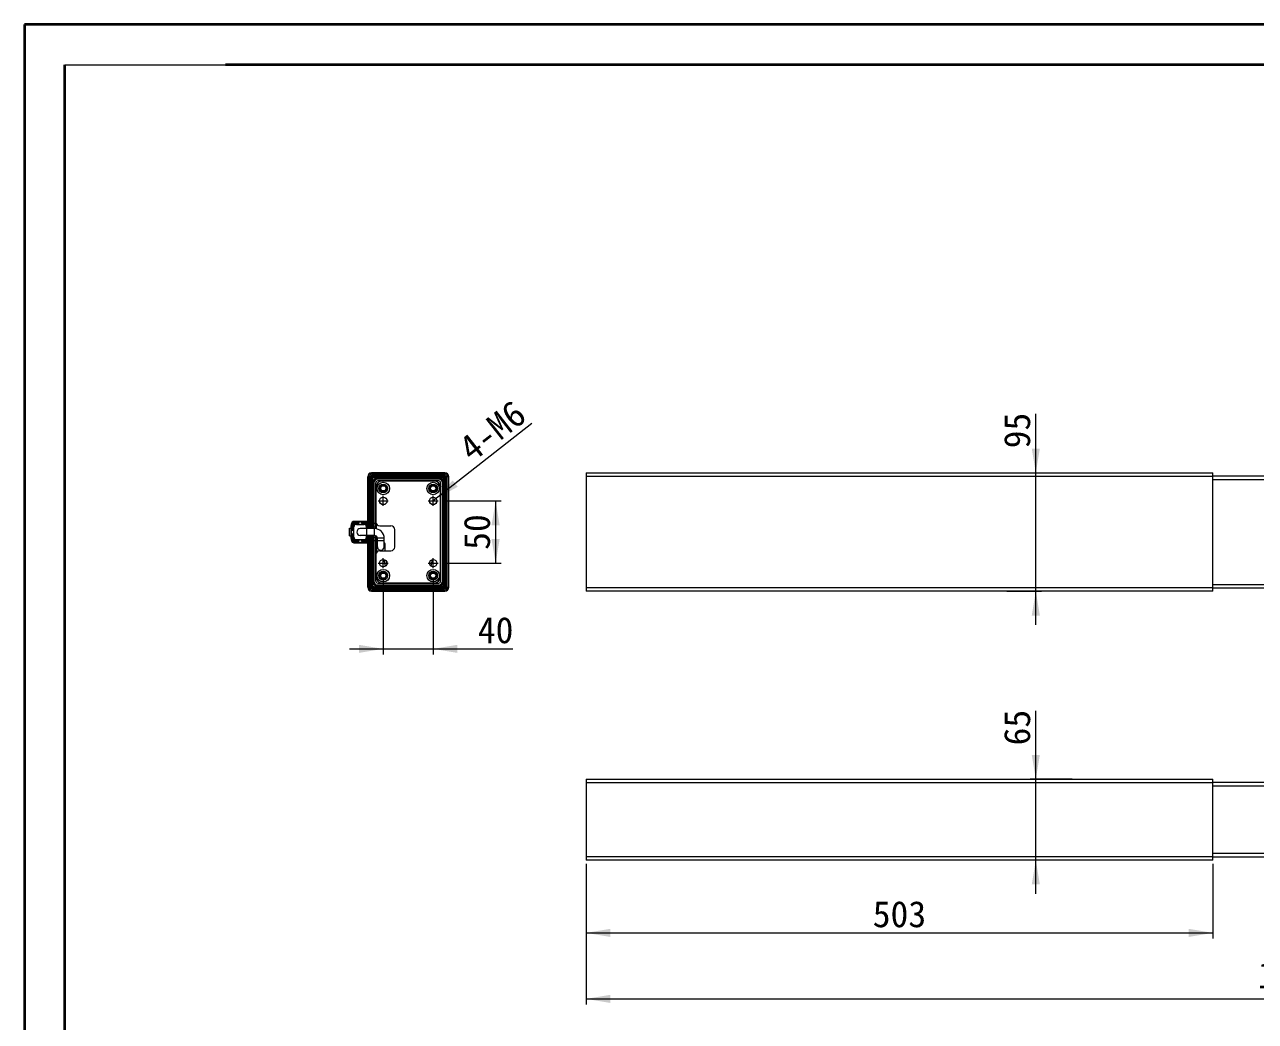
# Model space of a CAD drawing. Header units: millimetres. Extents: x 0 to 1916, y 0 to 1355.
# Drawn here: x 0 to 988, y 555 to 1355 of the extents above; entities that cross this region are included whole.
import ezdxf

# ---------------------------------------------------------------- set-up
doc = ezdxf.new("R2010")
doc.units = ezdxf.units.MM
doc.linetypes.add('EB_DASHDOT', pattern=[39, 30, -3, 3, -3])
doc.layers.get('0').update_dxf_attribs({"lineweight": 18})
for name, color, linetype, lineweight in [('0002_1_1_DXF_CONTINUOUS_LINE', 7, 'Continuous', 18), ('3A_1_1_DXF_CONTINUOUS_LINE', 7, 'Continuous', 18), ('CAXA0', 7, 'Continuous', 70), ('CAXA3', 7, 'Continuous', 18), ('D7-SOLIDER-BDXF_CONTINUOUS_LINE', 7, 'Continuous', 18), ('D7-SOLIDER-SDXF_CONTINUOUS_LINE', 7, 'Continuous', 18), ('HK-1_1_1_DXF_CONTINUOUS_LINE', 7, 'Continuous', 18), ('M6-20_1_1_DXF_CONTINUOUS_LINE', 7, 'Continuous', 18), ('PRT0002_1_1_DXF_CONTINUOUS_LINE', 7, 'Continuous', 18), ('PRT0003_1_1_DXF_CONTINUOUS_LINE', 7, 'Continuous', 18), ('PRTDINBAN_1_DXF_CONTINUOUS_LINE', 7, 'Continuous', 18), ('XIANLUBAN080DXF_CONTINUOUS_LINE', 7, 'Continuous', 18), ('ZHICHA_1_1_DXF_CONTINUOUS_LINE', 7, 'Continuous', 18), ('ZR400_1_1_DXF_CONTINUOUS_LINE', 7, 'Continuous', 18), ('中心线层', 1, 'EB_DASHDOT', 0), ('尺寸线层', 3, 'Continuous', 18)]:
    doc.layers.add(name, color=color, linetype=linetype, lineweight=lineweight)
doc.styles.add('CHINA', font='')
doc.styles.get('CHINA').set_extended_font_data('宋体')
doc.dimstyles.new('ISO-25', dxfattribs={"dimscale": 1.5, "dimtxt": 14, "dimasz": 13, "dimexe": 3, "dimexo": 2, "dimgap": 3, "dimtad": 1, "dimdec": 1, "dimdsep": 46, "dimtxsty": 'CHINA', "dimcen": 2.5, "dimdle": 26, "dimclrd": 3, "dimclre": 3, "dimclrt": 3, "dimadec": 0, "dimazin": 0, "dimtfac": 1, "dimtmove": 0, "dimatfit": 3, "dimfxl": 0, "dimarcsym": 0})

# ---------------------------------------------------------------- blocks, each defined once
blk = doc.blocks.new('*X6')
at = {"layer": '尺寸线层', "color": 3, "char_height": 21, "attachment_point": 1, "style": 'CHINA'}
for s, insert, width in [('%%P8', (1050.84, 603.72), 180.2011), ('1178', (989.49, 602.55), 399.8212)]:
    blk.add_mtext(s, dxfattribs=dict(at, insert=insert, width=width))
blk = doc.blocks.new('*X5')
at = {"layer": '尺寸线层', "linetype": 'Continuous'}
for points in [[(450.46, 573.01), (469.96, 576.26), (469.96, 569.76)], [(1628.46, 573.01), (1608.96, 576.26), (1608.96, 569.76)]]:
    blk.add_hatch(color=3, dxfattribs=at).paths.add_polyline_path(points, flags=0)
at = {"layer": '尺寸线层', "color": 3, "linetype": 'Continuous'}
for p, q in [((1628.46, 686.36), (1628.46, 568.51)), ((450.46, 681.36), (450.46, 568.51)), ((450.46, 573.01), (1628.46, 573.01))]:
    blk.add_line(p, q, dxfattribs=at)
at = {"layer": '尺寸线层', "color": 3}
blk.add_blockref('*X6', (0, 0), dxfattribs=at)
blk = doc.blocks.new('*X7')
at = {"layer": '尺寸线层', "linetype": 'Continuous'}
for points in [[(450.46, 625.98), (469.96, 629.23), (469.96, 622.73)], [(953.46, 625.98), (933.96, 629.23), (933.96, 622.73)]]:
    blk.add_hatch(color=3, dxfattribs=at).paths.add_polyline_path(points, flags=0)
at = {"layer": '尺寸线层', "color": 3, "linetype": 'Continuous'}
for p, q in [((450.46, 681.36), (450.46, 621.48)), ((953.46, 681.36), (953.46, 621.48)), ((450.46, 625.98), (953.46, 625.98))]:
    blk.add_line(p, q, dxfattribs=at)
at = {"layer": '尺寸线层', "color": 3, "insert": (701.96, 640.86), "char_height": 21, "width": 82.8268, "attachment_point": 5, "style": 'CHINA'}
blk.add_mtext('503', dxfattribs=at)
blk = doc.blocks.new('*X8')
at = {"layer": '尺寸线层', "linetype": 'Continuous'}
for points in [[(811.38, 749.36), (808.13, 768.86), (814.63, 768.86)], [(811.38, 684.36), (808.13, 664.86), (814.63, 664.86)]]:
    blk.add_hatch(color=3, dxfattribs=at).paths.add_polyline_path(points, flags=0)
at = {"layer": '尺寸线层', "color": 3, "linetype": 'Continuous'}
for p, q in [((811.38, 657.36), (811.38, 804.1)), ((840.61, 749.36), (806.88, 749.36)), ((821.34, 684.36), (806.88, 684.36))]:
    blk.add_line(p, q, dxfattribs=at)
at = {"layer": '尺寸线层', "color": 3, "insert": (796.5, 790.73), "char_height": 21, "width": 53.4972, "attachment_point": 5, "rotation": 90, "style": 'CHINA'}
blk.add_mtext('65', dxfattribs=at)
blk = doc.blocks.new('*X11')
at = {"layer": '尺寸线层', "linetype": 'Continuous'}
for points in [[(811.38, 995.17), (808.13, 1014.67), (814.63, 1014.67)], [(811.38, 900.17), (808.13, 880.67), (814.63, 880.67)]]:
    blk.add_hatch(color=3, dxfattribs=at).paths.add_polyline_path(points, flags=0)
at = {"layer": '尺寸线层', "color": 3, "linetype": 'Continuous'}
for p, q in [((811.38, 873.17), (811.38, 1042.58)), ((810.36, 995.17), (815.88, 995.17)), ((788.07, 900.17), (815.88, 900.17))]:
    blk.add_line(p, q, dxfattribs=at)
at = {"layer": '尺寸线层', "color": 3, "insert": (796.5, 1029.15), "char_height": 21, "width": 53.7318, "attachment_point": 5, "rotation": 90, "style": 'CHINA'}
blk.add_mtext('95', dxfattribs=at)
blk = doc.blocks.new('*X14')
at = {"layer": '尺寸线层', "linetype": 'Continuous'}
for points in [[(377.93, 972.67), (381.18, 953.17), (374.68, 953.17)], [(377.93, 922.67), (381.18, 942.17), (374.68, 942.17)]]:
    blk.add_hatch(color=3, dxfattribs=at).paths.add_polyline_path(points, flags=0)
at = {"layer": '尺寸线层', "color": 3, "linetype": 'Continuous'}
for p, q in [((334.8, 972.67), (382.43, 972.67)), ((377.93, 972.67), (377.93, 922.67)), ((334.8, 922.67), (382.43, 922.67))]:
    blk.add_line(p, q, dxfattribs=at)
at = {"layer": '尺寸线层', "color": 3, "insert": (363.05, 947.67), "char_height": 21, "width": 53.4972, "attachment_point": 5, "rotation": 90, "style": 'CHINA'}
blk.add_mtext('50', dxfattribs=at)
blk = doc.blocks.new('*X15')
at = {"layer": '尺寸线层', "linetype": 'Continuous'}
for points in [[(287.8, 853.93), (268.3, 857.18), (268.3, 850.68)], [(327.8, 853.93), (347.3, 857.18), (347.3, 850.68)]]:
    blk.add_hatch(color=3, dxfattribs=at).paths.add_polyline_path(points, flags=0)
at = {"layer": '尺寸线层', "color": 3, "linetype": 'Continuous'}
for p, q in [((287.8, 909.67), (287.8, 849.43)), ((327.8, 909.67), (327.8, 849.43)), ((260.8, 853.93), (391.66, 853.93))]:
    blk.add_line(p, q, dxfattribs=at)
at = {"layer": '尺寸线层', "color": 3, "insert": (377.93, 868.81), "char_height": 21, "width": 54.905, "attachment_point": 5, "style": 'CHINA'}
blk.add_mtext('40', dxfattribs=at)
blk = doc.blocks.new('*X16')
at = {"layer": '尺寸线层', "linetype": 'Continuous'}
blk.add_hatch(color=3, dxfattribs=at).paths.add_polyline_path([(330.16, 974.52), (347.51, 984), (343.49, 989.11)], flags=0)
at = {"layer": '尺寸线层', "color": 3, "linetype": 'Continuous'}
blk.add_line((407.09, 1034.86), (327.8, 972.67), dxfattribs=at)
at = {"layer": '尺寸线层', "color": 3, "linetype": 'Continuous', "insert": (375.28, 1028.83), "char_height": 21, "width": 114.9721, "attachment_point": 5, "rotation": 38.10837, "style": 'CHINA'}
blk.add_mtext('4-M6', dxfattribs=at)

msp = doc.modelspace()

# ---------------------------------------------------------------- linework, layer by layer
at = {"color": 0, "linetype": 'Continuous'}
msp.add_line((32.26, 1322.65), (490.61, 1322.65), dxfattribs=at)
at = {"layer": '0002_1_1_DXF_CONTINUOUS_LINE', "color": 7, "linetype": 'Continuous'}
for p, q in [((282.3, 950.26), (282.3, 954.27)), ((282.3, 940.17), (282.3, 944.34)), ((289.3, 933.17), (289.3, 938.17))]:
    msp.add_line(p, q, dxfattribs=at)
for centre, start, end in [((283.3, 940.17), 180, 255.46476), ((288.3, 938.17), 0, 75.46482), ((288.3, 933.17), 329.87919, 0)]:
    msp.add_arc(centre, 1, start, end, dxfattribs=at)
at = {"layer": '3A_1_1_DXF_CONTINUOUS_LINE', "color": 7, "linetype": 'Continuous'}
for p, q in [((275.3, 992.17), (275.3, 950.42)), ((337.3, 995.17), (278.3, 995.17)), ((340.3, 903.17), (340.3, 992.17)), ((450.46, 995.17), (450.46, 900.17)), ((450.46, 995.17), (953.46, 995.17)), ((953.46, 992.17), (450.46, 992.17)), ((953.46, 950.42), (953.46, 995.17)), ((953.46, 900.17), (953.46, 950.42)), ((275.3, 944.92), (275.3, 903.17)), ((278.3, 900.17), (337.3, 900.17)), ((450.46, 903.17), (953.46, 903.17)), ((953.46, 900.17), (450.46, 900.17)), ((450.46, 749.36), (450.46, 684.36)), ((450.46, 749.36), (953.46, 749.36)), ((953.46, 746.36), (450.46, 746.36)), ((953.46, 684.36), (953.46, 749.36)), ((450.46, 687.36), (953.46, 687.36)), ((953.46, 684.36), (450.46, 684.36))]:
    msp.add_line(p, q, dxfattribs=at)
for centre, start, end in [((278.3, 992.17), 90, 180), ((337.3, 992.17), 0, 90), ((278.3, 903.17), 180, 270), ((337.3, 903.17), 270, 0)]:
    msp.add_arc(centre, 3, start, end, dxfattribs=at)
at = {"layer": 'CAXA0', "linetype": 'Continuous', "lineweight": 35}
for p, q in [((32.26, 32.26), (32.26, 1322.65)), ((1883.98, 1322.65), (161.3, 1322.65))]:
    msp.add_line(p, q, dxfattribs=at)
at = {"layer": 'CAXA3', "linetype": 'Continuous', "lineweight": 35}
for p, q in [((0, 1354.91), (0, 0)), ((1916.23, 1354.91), (0, 1354.91))]:
    msp.add_line(p, q, dxfattribs=at)
at = {"layer": 'D7-SOLIDER-BDXF_CONTINUOUS_LINE', "color": 7, "linetype": 'Continuous'}
for p, q in [((275.45, 950.42), (275.45, 992.02)), ((276.45, 992.02), (275.45, 992.02)), ((276.45, 992.02), (276.45, 950.42)), ((277.25, 950.42), (277.25, 991.02)), ((277.45, 991.02), (277.25, 991.02)), ((277.45, 991.02), (277.45, 950.42)), ((277.75, 990.02), (277.45, 990.02)), ((277.55, 950.42), (277.55, 990.02)), ((277.75, 990.02), (277.75, 950.42)), ((278.45, 995.02), (278.45, 994.02)), ((278.45, 995.02), (337.15, 995.02)), ((337.15, 994.02), (278.45, 994.02)), ((279.45, 993.22), (279.45, 993.02)), ((279.45, 993.22), (336.15, 993.22)), ((336.15, 993.02), (279.45, 993.02)), ((280.45, 993.02), (280.45, 992.72)), ((280.45, 992.92), (335.15, 992.92)), ((335.15, 992.72), (280.45, 992.72)), ((335.15, 992.72), (335.15, 993.02)), ((336.15, 993.02), (336.15, 993.22)), ((337.15, 994.02), (337.15, 995.02)), ((337.85, 905.32), (337.85, 990.02)), ((338.15, 990.02), (337.85, 990.02)), ((338.05, 990.02), (338.05, 905.32)), ((338.15, 904.32), (338.15, 991.02)), ((338.35, 991.02), (338.15, 991.02)), ((338.35, 991.02), (338.35, 904.32)), ((339.15, 903.32), (339.15, 992.02)), ((340.15, 992.02), (339.15, 992.02)), ((340.15, 992.02), (340.15, 903.32)), ((275.45, 903.32), (275.45, 944.92)), ((276.45, 944.92), (276.45, 903.32)), ((277.25, 904.32), (277.25, 944.92)), ((277.45, 944.92), (277.45, 904.32)), ((277.55, 905.32), (277.55, 944.92)), ((277.75, 944.92), (277.75, 905.32)), ((275.45, 903.32), (276.45, 903.32)), ((277.25, 904.32), (277.45, 904.32)), ((277.45, 905.32), (277.75, 905.32)), ((278.45, 901.32), (337.15, 901.32)), ((278.45, 901.32), (278.45, 900.32)), ((337.15, 900.32), (278.45, 900.32)), ((279.45, 902.32), (336.15, 902.32)), ((279.45, 902.32), (279.45, 902.12)), ((336.15, 902.12), (279.45, 902.12)), ((280.45, 902.62), (335.15, 902.62)), ((280.45, 902.32), (280.45, 902.62)), ((335.15, 902.42), (280.45, 902.42)), ((335.15, 902.32), (335.15, 902.62)), ((336.15, 902.12), (336.15, 902.32)), ((337.15, 900.32), (337.15, 901.32)), ((338.15, 905.32), (337.85, 905.32)), ((338.15, 904.32), (338.35, 904.32)), ((339.15, 903.32), (340.15, 903.32))]:
    msp.add_line(p, q, dxfattribs=at)
for centre, radius, start, end in [((278.45, 992.02), 3, 90, 180), ((278.45, 992.02), 2, 90, 180), ((279.45, 991.02), 2.2, 90, 180), ((279.45, 991.02), 2, 90, 180), ((336.15, 991.02), 2.2, 0, 90), ((336.15, 991.02), 2, 0, 90), ((337.15, 992.02), 3, 0, 90), ((337.15, 992.02), 2, 0, 90), ((278.45, 903.32), 3, 180, 270), ((278.45, 903.32), 2, 180, 270), ((279.45, 904.32), 2.2, 180, 270), ((279.45, 904.32), 2, 180, 270), ((336.15, 904.32), 2.2, 270, 0), ((336.15, 904.32), 2, 270, 360), ((337.15, 903.32), 3, 270, 360), ((337.15, 903.32), 2, 270, 360)]:
    msp.add_arc(centre, radius, start, end, dxfattribs=at)
at = {"layer": 'D7-SOLIDER-SDXF_CONTINUOUS_LINE', "color": 7, "linetype": 'Continuous'}
for p, q in [((277.95, 950.42), (277.95, 989.52)), ((278.95, 989.52), (277.95, 989.52)), ((278.95, 989.52), (278.95, 950.42)), ((279.75, 950.42), (279.75, 988.52)), ((279.95, 988.52), (279.75, 988.52)), ((279.95, 988.52), (279.95, 950.42)), ((280.95, 992.52), (280.95, 991.52)), ((280.95, 992.52), (334.65, 992.52)), ((334.65, 991.52), (280.95, 991.52)), ((281.95, 990.72), (281.95, 990.52)), ((281.95, 990.72), (333.65, 990.72)), ((333.65, 990.52), (281.95, 990.52)), ((282.95, 990.52), (282.95, 990.22)), ((282.95, 990.42), (332.65, 990.42)), ((332.65, 990.22), (282.95, 990.22)), ((332.65, 990.22), (332.65, 990.52)), ((333.65, 990.52), (333.65, 990.72)), ((334.65, 991.52), (334.65, 992.52)), ((335.65, 906.82), (335.65, 988.52)), ((335.85, 988.52), (335.65, 988.52)), ((335.85, 988.52), (335.85, 906.82)), ((336.65, 905.82), (336.65, 989.52)), ((337.65, 989.52), (336.65, 989.52)), ((337.65, 989.52), (337.65, 905.82)), ((280.25, 987.52), (279.95, 987.52)), ((280.05, 950.42), (280.05, 987.52)), ((280.25, 987.52), (280.25, 950.42)), ((335.35, 907.82), (335.35, 987.52)), ((335.65, 987.52), (335.35, 987.52)), ((335.55, 987.52), (335.55, 907.82)), ((277.95, 905.82), (277.95, 944.92)), ((278.95, 944.92), (278.95, 905.82)), ((279.75, 906.82), (279.75, 944.92)), ((279.95, 944.92), (279.95, 906.82)), ((280.05, 907.82), (280.05, 944.92)), ((280.25, 944.92), (280.25, 907.82)), ((277.95, 905.82), (278.95, 905.82)), ((279.75, 906.82), (279.95, 906.82)), ((279.95, 907.82), (280.25, 907.82)), ((280.95, 903.82), (334.65, 903.82)), ((280.95, 903.82), (280.95, 902.82)), ((334.65, 902.82), (280.95, 902.82)), ((281.95, 904.82), (333.65, 904.82)), ((281.95, 904.82), (281.95, 904.62)), ((333.65, 904.62), (281.95, 904.62)), ((282.95, 905.12), (332.65, 905.12)), ((282.95, 904.82), (282.95, 905.12)), ((332.65, 904.92), (282.95, 904.92)), ((332.65, 904.82), (332.65, 905.12)), ((333.65, 904.62), (333.65, 904.82)), ((334.65, 902.82), (334.65, 903.82)), ((335.65, 907.82), (335.35, 907.82)), ((335.65, 906.82), (335.85, 906.82)), ((336.65, 905.82), (337.65, 905.82))]:
    msp.add_line(p, q, dxfattribs=at)
for centre, radius, start, end in [((280.95, 989.52), 3, 90, 180), ((280.95, 989.52), 2, 90, 180), ((281.95, 988.52), 2.2, 90, 180), ((281.95, 988.52), 2, 90, 180), ((333.65, 988.52), 2.2, 360, 90), ((333.65, 988.52), 2, 360, 90), ((334.65, 989.52), 3, 360, 90), ((334.65, 989.52), 2, 360, 90), ((280.95, 905.82), 3, 180, 270), ((280.95, 905.82), 2, 180, 270), ((281.95, 906.82), 2.2, 180, 270), ((281.95, 906.82), 2, 180, 270), ((333.65, 906.82), 2.2, 270, 0), ((333.65, 906.82), 2, 270, 360), ((334.65, 905.82), 3, 270, 360), ((334.65, 905.82), 2, 270, 0)]:
    msp.add_arc(centre, radius, start, end, dxfattribs=at)
at = {"layer": 'HK-1_1_1_DXF_CONTINUOUS_LINE', "color": 7, "linetype": 'Continuous'}
for p, q in [((286.04, 988.67), (286.24, 988.46)), ((329.55, 988.67), (329.35, 988.46)), ((281.8, 984.43), (282, 984.22)), ((333.8, 984.43), (333.59, 984.22)), ((281.8, 910.91), (282, 911.12)), ((333.8, 910.91), (333.59, 911.12)), ((286.04, 906.67), (286.24, 906.87)), ((329.55, 906.67), (329.35, 906.87))]:
    msp.add_line(p, q, dxfattribs=at)
for centre, start, end in [((280.8, 989.67), 106.81901, 163.18099), ((283.3, 987.17), 106.81901, 163.18099), ((332.3, 987.17), 16.81901, 73.18099), ((334.8, 989.67), 16.81901, 73.18099), ((280.8, 905.67), 196.81901, 253.18099), ((283.3, 908.17), 196.81901, 253.18099), ((332.3, 908.17), 286.81901, 343.18099), ((334.8, 905.67), 286.81901, 343.18099)]:
    msp.add_arc(centre, 3.5, start, end, dxfattribs=at)
at = {"layer": 'M6-20_1_1_DXF_CONTINUOUS_LINE', "color": 7, "linetype": 'Continuous'}
for p, q in [((286.34, 985.19), (284.88, 982.67)), ((284.88, 982.67), (286.34, 980.14)), ((285.46, 982.67), (284.88, 982.67)), ((285.46, 982.67), (286.63, 984.69)), ((286.63, 980.64), (285.46, 982.67)), ((286.63, 984.69), (286.34, 985.19)), ((286.34, 985.19), (289.25, 985.19)), ((286.63, 980.64), (286.34, 980.14)), ((289.25, 980.14), (286.34, 980.14)), ((286.63, 984.69), (288.96, 984.69)), ((288.96, 980.64), (286.63, 980.64)), ((288.96, 984.69), (289.25, 985.19)), ((288.96, 984.69), (290.13, 982.67)), ((290.13, 982.67), (288.96, 980.64)), ((288.96, 980.64), (289.25, 980.14)), ((290.71, 982.67), (289.25, 985.19)), ((289.25, 980.14), (290.71, 982.67)), ((290.13, 982.67), (290.71, 982.67)), ((326.34, 985.19), (324.88, 982.67)), ((325.46, 982.67), (324.88, 982.67)), ((324.88, 982.67), (326.34, 980.14)), ((325.46, 982.67), (326.63, 984.69)), ((326.63, 980.64), (325.46, 982.67)), ((326.34, 985.19), (329.25, 985.19)), ((326.63, 984.69), (326.34, 985.19)), ((326.63, 980.64), (326.34, 980.14)), ((329.25, 980.14), (326.34, 980.14)), ((326.63, 984.69), (328.96, 984.69)), ((328.96, 980.64), (326.63, 980.64)), ((328.96, 984.69), (329.25, 985.19)), ((328.96, 984.69), (330.13, 982.67)), ((330.13, 982.67), (328.96, 980.64)), ((328.96, 980.64), (329.25, 980.14)), ((330.71, 982.67), (329.25, 985.19)), ((329.25, 980.14), (330.71, 982.67)), ((330.13, 982.67), (330.71, 982.67)), ((286.34, 915.19), (284.88, 912.67)), ((285.46, 912.67), (284.88, 912.67)), ((284.88, 912.67), (286.34, 910.14)), ((285.46, 912.67), (286.63, 914.69)), ((286.63, 910.64), (285.46, 912.67)), ((286.34, 915.19), (289.25, 915.19)), ((286.63, 914.69), (286.34, 915.19)), ((286.63, 910.64), (286.34, 910.14)), ((289.25, 910.14), (286.34, 910.14)), ((286.63, 914.69), (288.96, 914.69)), ((288.96, 910.64), (286.63, 910.64)), ((288.96, 914.69), (289.25, 915.19)), ((288.96, 914.69), (290.13, 912.67)), ((290.13, 912.67), (288.96, 910.64)), ((288.96, 910.64), (289.25, 910.14)), ((290.71, 912.67), (289.25, 915.19)), ((289.25, 910.14), (290.71, 912.67)), ((290.13, 912.67), (290.71, 912.67)), ((326.34, 915.19), (324.88, 912.67)), ((325.46, 912.67), (324.88, 912.67)), ((324.88, 912.67), (326.34, 910.14)), ((325.46, 912.67), (326.63, 914.69)), ((326.63, 910.64), (325.46, 912.67)), ((326.34, 915.19), (329.25, 915.19)), ((326.63, 914.69), (326.34, 915.19)), ((326.63, 910.64), (326.34, 910.14)), ((329.25, 910.14), (326.34, 910.14)), ((326.63, 914.69), (328.96, 914.69)), ((328.96, 910.64), (326.63, 910.64)), ((328.96, 914.69), (329.25, 915.19)), ((328.96, 914.69), (330.13, 912.67)), ((330.13, 912.67), (328.96, 910.64)), ((328.96, 910.64), (329.25, 910.14)), ((330.71, 912.67), (329.25, 915.19)), ((329.25, 910.14), (330.71, 912.67)), ((330.13, 912.67), (330.71, 912.67))]:
    msp.add_line(p, q, dxfattribs=at)
for centre, radius in [((287.8, 982.67), 5), ((327.8, 982.67), 5), ((287.8, 982.67), 3.5), ((327.8, 982.67), 3.5), ((287.8, 912.67), 5), ((287.8, 912.67), 3.5), ((327.8, 912.67), 5), ((327.8, 912.67), 3.5)]:
    msp.add_circle(centre, radius, dxfattribs=at)
at = {"layer": 'PRT0002_1_1_DXF_CONTINUOUS_LINE', "color": 7, "linetype": 'Continuous'}
for p, q in [((277.8, 989.67), (277.8, 950.42)), ((334.8, 992.67), (280.8, 992.67)), ((337.8, 905.67), (337.8, 989.67)), ((953.46, 992.67), (1298.53, 992.67)), ((1298.53, 989.67), (953.46, 989.67)), ((277.8, 944.92), (277.8, 905.67)), ((280.8, 902.67), (334.8, 902.67)), ((953.46, 905.67), (1298.53, 905.67)), ((1298.53, 902.67), (953.46, 902.67)), ((953.46, 746.86), (1298.53, 746.86)), ((1298.53, 743.86), (953.46, 743.86)), ((953.46, 689.86), (1298.53, 689.86)), ((1298.53, 686.86), (953.46, 686.86))]:
    msp.add_line(p, q, dxfattribs=at)
for centre, start, end in [((280.8, 989.67), 90, 180), ((334.8, 989.67), 360, 90), ((280.8, 905.67), 180, 270), ((334.8, 905.67), 270, 360)]:
    msp.add_arc(centre, 3, start, end, dxfattribs=at)
at = {"layer": 'PRT0003_1_1_DXF_CONTINUOUS_LINE', "color": 7, "linetype": 'Continuous'}
for p, q in [((332.3, 990.17), (283.3, 990.17)), ((332.3, 988.67), (283.3, 988.67)), ((280.3, 987.17), (280.3, 950.42)), ((281.8, 950.35), (281.8, 987.17)), ((333.8, 908.17), (333.8, 987.17)), ((335.3, 908.17), (335.3, 987.17)), ((280.3, 954.67), (281.8, 954.67)), ((281.8, 951.67), (280.3, 951.67)), ((280.3, 944.92), (280.3, 908.17)), ((280.3, 943.67), (281.8, 943.67)), ((281.8, 940.67), (280.3, 940.67)), ((281.8, 908.17), (281.8, 944.68)), ((283.3, 906.67), (332.3, 906.67)), ((283.3, 905.17), (332.3, 905.17))]:
    msp.add_line(p, q, dxfattribs=at)
for centre, radius, start, end in [((283.3, 987.17), 3, 90, 180), ((283.3, 987.17), 1.5, 90, 180), ((332.3, 987.17), 3, 0, 90), ((332.3, 987.17), 1.5, 0, 90), ((283.3, 908.17), 3, 180, 270), ((283.3, 908.17), 1.5, 180, 270), ((332.3, 908.17), 3, 270, 360), ((332.3, 908.17), 1.5, 270, 360)]:
    msp.add_arc(centre, radius, start, end, dxfattribs=at)
at = {"layer": 'PRTDINBAN_1_DXF_CONTINUOUS_LINE', "color": 7, "linetype": 'Continuous'}
for p, q in [((328.65, 988.52), (286.95, 988.52)), ((281.95, 983.52), (281.95, 955.67)), ((333.65, 911.82), (333.65, 983.52)), ((284.95, 952.67), (293.95, 952.67)), ((296.95, 935.67), (296.95, 949.67)), ((281.95, 929.67), (281.95, 911.82)), ((284.95, 932.67), (293.95, 932.67)), ((286.95, 906.82), (328.65, 906.82))]:
    msp.add_line(p, q, dxfattribs=at)
for centre in [(287.8, 972.67), (327.8, 972.67), (287.8, 922.67), (327.8, 922.67)]:
    msp.add_circle(centre, 3, dxfattribs=at)
for centre, radius, start, end in [((286.95, 983.52), 5, 90, 180), ((328.65, 983.52), 5, 0, 90), ((284.95, 955.67), 3, 180, 270), ((293.95, 949.67), 3, 0, 90), ((284.95, 929.67), 3, 90, 180), ((293.95, 935.67), 3, 270, 360), ((286.95, 911.82), 5, 180, 270), ((328.65, 911.82), 5, 270, 360)]:
    msp.add_arc(centre, radius, start, end, dxfattribs=at)
at = {"layer": 'XIANLUBAN080DXF_CONTINUOUS_LINE', "color": 7, "linetype": 'Continuous'}
for p, q in [((280.8, 950.42), (269.3, 950.42)), ((274.3, 950.42), (274.3, 944.92)), ((280.8, 944.92), (280.8, 950.42)), ((280.8, 944.92), (269.3, 944.92)), ((283.05, 935.77), (283.05, 942.67)), ((288.55, 942.67), (283.05, 942.67)), ((283.05, 940.77), (288.55, 940.77)), ((288.55, 935.77), (288.55, 942.67)), ((290.28, 923.47), (290.68, 923.47)), ((324.91, 923.47), (325.31, 923.47))]:
    msp.add_line(p, q, dxfattribs=at)
for centre, radius, start, end in [((269.3, 947.67), 2.75, 90, 270), ((280.8, 942.67), 7.75, 360, 90), ((280.8, 942.67), 2.25, 360, 90), ((285.8, 935.77), 2.75, 180, 0), ((307.8, 927.17), 19.5, 184.5887, 200.76922), ((307.8, 927.17), 17.9, 188.23342, 191.92926), ((307.8, 927.17), 17.9, 348.07074, 351.76189), ((307.8, 927.17), 19.5, 339.22108, 355.41135)]:
    msp.add_arc(centre, radius, start, end, dxfattribs=at)
at = {"layer": 'ZHICHA_1_1_DXF_CONTINUOUS_LINE', "color": 7, "linetype": 'Continuous'}
for p, q in [((260.8, 944.57), (260.8, 950.77)), ((260.8, 950.77), (262.1, 950.77)), ((262.1, 942.51), (262.1, 952.83)), ((262.3, 952.83), (262.1, 952.83)), ((262.3, 952.79), (262.1, 952.79)), ((262.3, 952.73), (262.1, 952.73)), ((262.3, 952.69), (262.1, 952.69)), ((262.3, 952.63), (262.1, 952.63)), ((262.3, 952.58), (262.1, 952.58)), ((262.3, 952.53), (262.1, 952.53)), ((262.3, 952.48), (262.1, 952.48)), ((262.3, 952.42), (262.1, 952.42)), ((262.3, 952.38), (262.1, 952.38)), ((262.3, 941.07), (262.3, 954.27)), ((262.3, 949.92), (262.53, 949.92)), ((262.53, 949.92), (262.53, 953.07)), ((262.53, 953.07), (262.67, 952.97)), ((262.67, 952.97), (262.67, 949.92)), ((262.67, 949.92), (262.9, 949.92)), ((262.9, 949.92), (262.9, 952.79)), ((262.9, 952.79), (263.04, 952.68)), ((263.04, 952.68), (263.04, 949.92)), ((263.04, 949.92), (263.28, 949.92)), ((263.28, 949.92), (263.28, 952.51)), ((263.28, 952.51), (263.42, 952.4)), ((263.42, 952.4), (263.42, 949.92)), ((263.42, 949.92), (263.65, 949.92)), ((263.65, 949.92), (263.65, 952.23)), ((263.65, 952.23), (263.79, 952.12)), ((263.79, 952.12), (263.79, 949.92)), ((263.79, 949.92), (264.02, 949.92)), ((264.02, 949.92), (264.02, 951.94)), ((264.02, 951.94), (264.25, 951.78)), ((264.25, 943.56), (264.25, 951.78)), ((264.3, 955.24), (264.3, 956.27)), ((264.3, 956.27), (274.3, 956.27)), ((274.3, 956.22), (264.3, 956.22)), ((264.3, 955.24), (268.3, 955.24)), ((264.67, 954.96), (264.52, 955.07)), ((264.52, 955.07), (268.3, 955.07)), ((264.67, 954.96), (268.3, 954.96)), ((265.04, 954.67), (264.9, 954.78)), ((264.9, 954.78), (268.3, 954.78)), ((265.04, 954.67), (268.3, 954.67)), ((265.41, 954.39), (265.27, 954.5)), ((265.27, 954.5), (268.3, 954.5)), ((265.41, 954.39), (268.3, 954.39)), ((265.79, 954.11), (265.65, 954.22)), ((265.65, 954.22), (268.3, 954.22)), ((265.79, 954.11), (268.3, 954.11)), ((266.24, 953.77), (266.02, 953.94)), ((266.02, 953.94), (268.3, 953.94)), ((266.24, 953.77), (272.35, 953.77)), ((268.3, 955.24), (268.3, 955.07)), ((268.3, 954.96), (268.3, 954.78)), ((268.3, 954.67), (268.3, 954.5)), ((268.3, 954.39), (268.3, 954.22)), ((268.3, 954.11), (268.3, 953.94)), ((270.3, 955.07), (270.3, 955.24)), ((274.3, 955.24), (270.3, 955.24)), ((274.07, 955.07), (270.3, 955.07)), ((270.3, 954.78), (270.3, 954.96)), ((273.93, 954.96), (270.3, 954.96)), ((273.7, 954.78), (270.3, 954.78)), ((270.3, 954.5), (270.3, 954.67)), ((273.55, 954.67), (270.3, 954.67)), ((273.32, 954.5), (270.3, 954.5)), ((270.3, 954.22), (270.3, 954.39)), ((273.18, 954.39), (270.3, 954.39)), ((272.95, 954.22), (270.3, 954.22)), ((270.3, 953.94), (270.3, 954.11)), ((272.8, 954.11), (270.3, 954.11)), ((272.57, 953.94), (270.3, 953.94)), ((272.57, 953.94), (272.35, 953.77)), ((272.95, 954.22), (272.8, 954.11)), ((273.32, 954.5), (273.18, 954.39)), ((273.7, 954.78), (273.55, 954.67)), ((274.07, 955.07), (273.93, 954.96)), ((274.3, 955.24), (274.3, 956.27)), ((274.35, 951.78), (274.57, 951.94)), ((274.35, 950.42), (274.35, 951.78)), ((274.57, 950.42), (274.57, 951.94)), ((274.8, 952.12), (274.94, 952.23)), ((274.8, 952.12), (274.8, 950.42)), ((274.94, 950.42), (274.94, 952.23)), ((275.17, 952.4), (275.3, 952.49)), ((275.17, 952.4), (275.17, 950.42)), ((260.8, 944.57), (262.1, 944.57)), ((262.3, 942.96), (262.1, 942.96)), ((262.3, 942.91), (262.1, 942.91)), ((262.3, 942.86), (262.1, 942.86)), ((262.3, 942.81), (262.1, 942.81)), ((262.3, 942.75), (262.1, 942.75)), ((262.3, 942.71), (262.1, 942.71)), ((262.3, 942.65), (262.1, 942.65)), ((262.3, 942.61), (262.1, 942.61)), ((262.3, 942.55), (262.1, 942.55)), ((262.3, 942.51), (262.1, 942.51)), ((262.53, 945.42), (262.3, 945.42)), ((262.53, 942.26), (262.53, 945.42)), ((262.67, 942.37), (262.53, 942.26)), ((262.67, 945.42), (262.67, 942.37)), ((262.9, 945.42), (262.67, 945.42)), ((262.9, 942.55), (262.9, 945.42)), ((263.04, 942.65), (262.9, 942.55)), ((263.04, 945.42), (263.04, 942.65)), ((263.28, 945.42), (263.04, 945.42)), ((263.28, 942.83), (263.28, 945.42)), ((263.42, 942.94), (263.28, 942.83)), ((263.42, 945.42), (263.42, 942.94)), ((263.65, 945.42), (263.42, 945.42)), ((263.65, 943.11), (263.65, 945.42)), ((263.79, 943.22), (263.65, 943.11)), ((263.79, 945.42), (263.79, 943.22)), ((264.02, 945.42), (263.79, 945.42)), ((264.02, 943.39), (264.02, 945.42)), ((264.25, 943.56), (264.02, 943.39)), ((264.3, 940.1), (264.3, 939.07)), ((264.3, 940.1), (268.3, 940.1)), ((264.3, 939.12), (274.3, 939.12)), ((274.3, 939.07), (264.3, 939.07)), ((264.52, 940.27), (264.67, 940.38)), ((264.52, 940.27), (268.3, 940.27)), ((264.67, 940.38), (268.3, 940.38)), ((264.9, 940.55), (265.04, 940.66)), ((264.9, 940.55), (268.3, 940.55)), ((265.04, 940.66), (268.3, 940.66)), ((265.27, 940.84), (265.41, 940.95)), ((265.27, 940.84), (268.3, 940.84)), ((265.41, 940.95), (268.3, 940.95)), ((265.65, 941.12), (265.79, 941.23)), ((265.65, 941.12), (268.3, 941.12)), ((265.79, 941.23), (268.3, 941.23)), ((266.02, 941.4), (266.24, 941.57)), ((266.02, 941.4), (268.3, 941.4)), ((266.24, 941.57), (272.35, 941.57)), ((268.3, 941.4), (268.3, 941.23)), ((268.3, 941.12), (268.3, 940.95)), ((268.3, 940.84), (268.3, 940.66)), ((268.3, 940.55), (268.3, 940.38)), ((268.3, 940.27), (268.3, 940.1)), ((270.3, 941.23), (270.3, 941.4)), ((272.57, 941.4), (270.3, 941.4)), ((272.8, 941.23), (270.3, 941.23)), ((270.3, 940.95), (270.3, 941.12)), ((272.95, 941.12), (270.3, 941.12)), ((273.18, 940.95), (270.3, 940.95)), ((270.3, 940.66), (270.3, 940.84)), ((273.32, 940.84), (270.3, 940.84)), ((273.55, 940.66), (270.3, 940.66)), ((270.3, 940.38), (270.3, 940.55)), ((273.7, 940.55), (270.3, 940.55)), ((273.93, 940.38), (270.3, 940.38)), ((270.3, 940.1), (270.3, 940.27)), ((274.07, 940.27), (270.3, 940.27)), ((274.3, 940.1), (270.3, 940.1)), ((272.35, 941.57), (272.57, 941.4)), ((272.8, 941.23), (272.95, 941.12)), ((273.18, 940.95), (273.32, 940.84)), ((273.55, 940.66), (273.7, 940.55)), ((273.93, 940.38), (274.07, 940.27)), ((274.3, 940.1), (274.3, 939.07)), ((274.35, 943.56), (274.35, 944.92)), ((274.57, 943.39), (274.35, 943.56)), ((274.57, 943.39), (274.57, 944.92)), ((274.8, 944.92), (274.8, 943.22)), ((274.94, 943.11), (274.8, 943.22)), ((274.94, 943.11), (274.94, 944.92)), ((275.17, 944.92), (275.17, 942.94)), ((275.3, 942.84), (275.17, 942.94))]:
    msp.add_line(p, q, dxfattribs=at)
for centre, start, end in [((264.3, 954.27), 90, 180), ((274.3, 954.27), 59.9552, 90), ((274.3, 954.21), 60.02177, 89.9986), ((274.3, 953.24), 59.87905, 89.98297), ((264.3, 941.07), 180, 270), ((274.3, 942.09), 270.01701, 300.12199), ((274.3, 941.12), 270.0014, 299.97823), ((274.3, 941.07), 270, 300.0448)]:
    msp.add_arc(centre, 2, start, end, dxfattribs=at)
for centre, major_axis, ratio, start_param, end_param in [((262.41, 949.92), (0, 1.2), 0.096059, 1.570796, 4.712389), ((264.54, 953.06), (1.61, -1.21), 0.992838, 2.220545, 3.78443), ((264.68, 952.95), (1.61, -1.21), 0.992838, 2.220545, 3.78443), ((262.79, 949.92), (0, 1.2), 0.096059, 1.570796, 4.712389), ((264.91, 952.78), (1.61, -1.21), 0.992838, 2.220545, 3.78443), ((265.05, 952.67), (1.61, -1.21), 0.992838, 2.220545, 3.78443), ((263.16, 949.92), (0, 1.2), 0.096059, 1.570796, 4.712389), ((265.28, 952.5), (1.61, -1.21), 0.992838, 2.220545, 3.78443), ((265.43, 952.39), (1.61, -1.21), 0.992838, 2.220545, 3.78443), ((263.53, 949.92), (0, 1.2), 0.096059, 1.570796, 4.712389), ((265.66, 952.21), (1.61, -1.21), 0.992838, 2.220545, 3.78443), ((265.8, 952.1), (1.61, -1.21), 0.992838, 2.220545, 3.78443), ((263.91, 949.92), (0, 1.2), 0.096059, 1.570796, 4.712389), ((266.03, 951.93), (1.61, -1.21), 0.992838, 2.220545, 3.78443), ((266.25, 951.76), (-1.61, 1.21), 0.992838, 5.362138, 6.926023), ((272.34, 951.76), (-1.61, -1.21), 0.992838, 2.498755, 4.06264), ((272.56, 951.93), (1.61, 1.21), 0.992838, 5.640348, 7.204233), ((272.79, 952.1), (-1.61, -1.21), 0.992838, 2.498755, 4.06264), ((272.93, 952.21), (1.61, 1.21), 0.992838, 5.640348, 7.204233), ((273.16, 952.39), (-1.61, -1.21), 0.992838, 2.498755, 4.06264), ((273.31, 952.5), (1.61, 1.21), 0.992838, 5.774278, 7.204233), ((273.54, 952.67), (-1.61, -1.21), 0.992838, 3.000639, 4.06264), ((273.68, 952.78), (1.61, 1.21), 0.992838, 6.277612, 7.204233), ((273.91, 952.95), (-1.61, -1.21), 0.992838, 3.308626, 4.06264), ((274.06, 953.06), (1.61, 1.21), 0.992838, 0.262204, 0.921048), ((262.41, 945.42), (0, 1.2), 0.096059, 4.712389, 7.853982), ((264.54, 942.28), (1.61, 1.21), 0.992838, 2.498755, 4.06264), ((262.79, 945.42), (0, 1.2), 0.096059, 4.712389, 7.853982), ((264.68, 942.39), (-1.61, -1.21), 0.992838, 5.640348, 7.204233), ((264.91, 942.56), (1.61, 1.21), 0.992838, 2.498755, 4.06264), ((263.16, 945.42), (0, 1.2), 0.096059, 4.712389, 7.853982), ((265.05, 942.67), (-1.61, -1.21), 0.992838, 5.640348, 7.204233), ((265.28, 942.84), (1.61, 1.21), 0.992838, 2.498755, 4.06264), ((263.53, 945.42), (0, 1.2), 0.096059, 4.712389, 7.853982), ((265.43, 942.95), (-1.61, -1.21), 0.992838, 5.640348, 7.204233), ((265.66, 943.12), (1.61, 1.21), 0.992838, 2.498755, 4.06264), ((263.91, 945.42), (0, 1.2), 0.096059, 4.712389, 7.853982), ((265.8, 943.23), (-1.61, -1.21), 0.992838, 5.640348, 7.204233), ((266.03, 943.41), (1.61, 1.21), 0.992838, 2.498755, 4.06264), ((266.25, 943.57), (1.61, 1.21), 0.992838, 2.498755, 4.06264), ((272.34, 943.57), (1.61, -1.21), 0.992838, 5.362138, 6.926023), ((272.56, 943.41), (1.61, -1.21), 0.992838, 5.362138, 6.926023), ((272.79, 943.23), (1.61, -1.21), 0.992838, 5.362138, 6.926023), ((272.93, 943.12), (1.61, -1.21), 0.992838, 5.362138, 6.926023), ((273.16, 942.95), (1.61, -1.21), 0.992838, 5.362138, 6.926023), ((273.31, 942.84), (1.61, -1.21), 0.992838, 5.362138, 6.792745), ((273.54, 942.67), (1.61, -1.21), 0.992838, 5.362138, 6.422973), ((273.68, 942.56), (1.61, -1.21), 0.992838, 5.362138, 6.290555), ((273.91, 942.39), (1.61, -1.21), 0.992838, 5.362138, 6.117056), ((274.06, 942.28), (1.61, -1.21), 0.992838, 5.362138, 6.020869)]:
    msp.add_ellipse(centre, major_axis=major_axis, ratio=ratio, start_param=start_param, end_param=end_param, dxfattribs=at)
for points, knots in [([(264.3, 956.22), (264.04, 956.22), (263.51, 956.11), (262.84, 955.67), (262.4, 955.01), (262.3, 954.48), (262.3, 954.22)], [0, 0, 0, 0, 0.784047, 1.567499, 2.350167, 3.132322, 3.132322, 3.132322, 3.132322]), ([(264.3, 955.24), (264.03, 955.24), (263.51, 955.13), (262.84, 954.69), (262.4, 954.02), (262.3, 953.49), (262.3, 953.23)], [0, 0, 0, 0, 0.785119, 1.570235, 2.355371, 3.140542, 3.140542, 3.140542, 3.140542]), ([(262.3, 942.1), (262.3, 941.84), (262.4, 941.32), (262.84, 940.65), (263.51, 940.2), (264.03, 940.1), (264.3, 940.1)], [0, 0, 0, 0, 0.785174, 1.570315, 2.355432, 3.140542, 3.140542, 3.140542, 3.140542]), ([(262.3, 941.12), (262.3, 940.86), (262.4, 940.33), (262.84, 939.67), (263.51, 939.22), (264.04, 939.12), (264.3, 939.12)], [0, 0, 0, 0, 0.782155, 1.564822, 2.348274, 3.132322, 3.132322, 3.132322, 3.132322])]:
    msp.add_open_spline(points, degree=3, knots=knots, dxfattribs=at)
at = {"layer": 'ZR400_1_1_DXF_CONTINUOUS_LINE', "color": 7, "linetype": 'Continuous'}
msp.add_line((282.3, 940.17), (282.3, 931.07), dxfattribs=at)
at = {"layer": '中心线层'}
for p, q in [((283.8, 972.67), (291.8, 972.67)), ((287.8, 968.67), (287.8, 976.67)), ((323.8, 972.67), (331.8, 972.67)), ((327.8, 968.67), (327.8, 976.67)), ((283.8, 922.67), (291.8, 922.67)), ((287.8, 918.67), (287.8, 926.67)), ((323.8, 922.67), (331.8, 922.67)), ((327.8, 918.67), (327.8, 926.67))]:
    msp.add_line(p, q, dxfattribs=at)

# ---------------------------------------------------------------- dimensions: what is measured, and where the dimension line sits
at = {"layer": '尺寸线层', "color": 4}
dim = msp.add_radius_dim(center=(327.8, 972.67), mpoint=(330.16, 974.52), text='4-M6', dimstyle='ISO-25', override={"dimpost": 'R<>', "dimsah": 1, "dimtfill": 1, "dimtolj": 1}, dxfattribs=at)
dim.commit()
dim.dimension.update_dxf_attribs({"geometry": '*X16', "text_midpoint": (384.47, 1017.12), "dimtype": 164})
for base, p1, p2, picture, middle in [((811.38, 995.17), (785.07, 900.17), (807.36, 995.17), '*X11', (796.5, 1029.15)), ((811.38, 749.36), (824.34, 684.36), (843.61, 749.36), '*X8', (796.5, 790.73))]:
    dim = msp.add_linear_dim(base=base, p1=p1, p2=p2, angle=90, dimstyle='ISO-25', override={"dimsah": 1, "dimtfill": 1, "dimtolj": 1, "dimtzin": 8}, dxfattribs=at)
    dim.commit()
    dim.dimension.update_dxf_attribs({"geometry": picture, "text_midpoint": middle, "dimtype": 160})
dim = msp.add_linear_dim(base=(377.93, 922.67), p1=(331.8, 972.67), p2=(331.8, 922.67), angle=270, dimstyle='ISO-25', override={"dimsah": 1, "dimtfill": 1, "dimtolj": 1, "dimtzin": 8}, dxfattribs=at)
dim.commit()
dim.dimension.update_dxf_attribs({"geometry": '*X14', "text_midpoint": (363.05, 947.67)})
dim = msp.add_linear_dim(base=(327.8, 853.93), p1=(287.8, 912.67), p2=(327.8, 912.67), dimstyle='ISO-25', override={"dimsah": 1, "dimtfill": 1, "dimtolj": 1, "dimtzin": 8}, dxfattribs=at)
dim.commit()
dim.dimension.update_dxf_attribs({"geometry": '*X15', "text_midpoint": (377.93, 868.81), "dimtype": 160})
for base, p2, override, picture, middle in [((1628.46, 573.01), (1628.46, 689.36), {"dimsah": 1, "dimtol": 1, "dimtp": 8, "dimtm": 8, "dimtfill": 1, "dimtolj": 1, "dimtzin": 8}, '*X5', (1039.46, 591.89)), ((953.46, 625.98), (953.46, 684.36), {"dimsah": 1, "dimtfill": 1, "dimtolj": 1, "dimtzin": 8}, '*X7', (701.96, 640.86))]:
    dim = msp.add_linear_dim(base=base, p1=(450.46, 684.36), p2=p2, dimstyle='ISO-25', override=override, dxfattribs=at)
    dim.commit()
    dim.dimension.update_dxf_attribs({"geometry": picture, "text_midpoint": middle})

doc.saveas('drawing.dxf')
